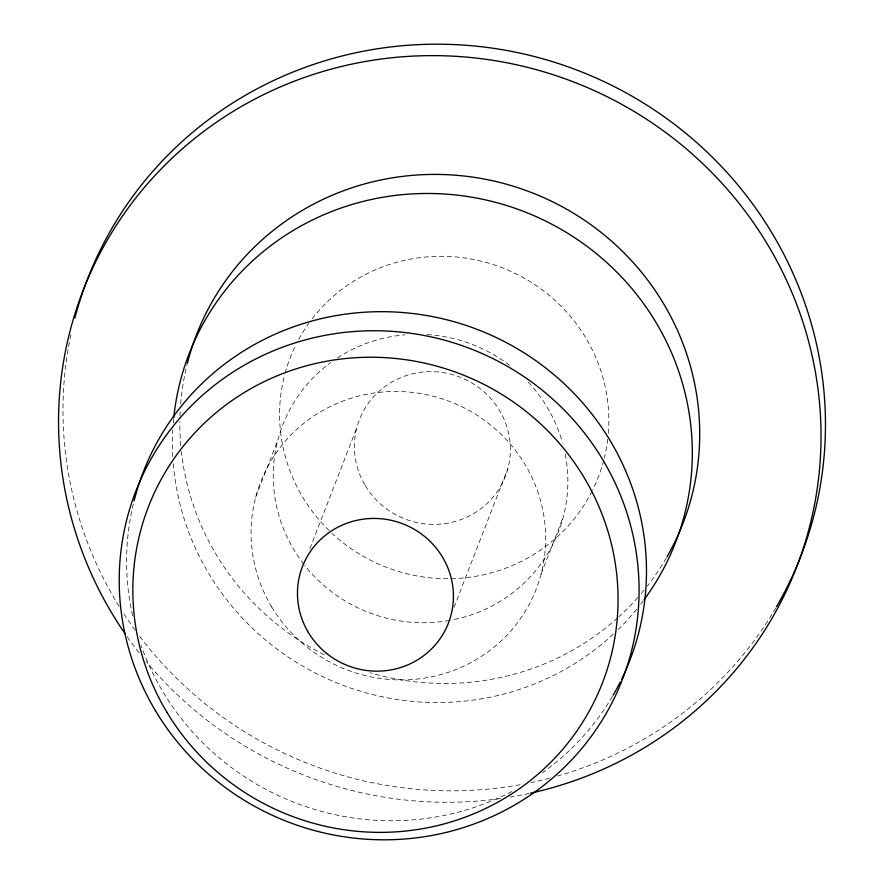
<?xml version="1.0" encoding="UTF-8"?>
<svg xmlns="http://www.w3.org/2000/svg" width="884" height="884" viewBox="0 0 884 884"><rect width="100%" height="100%" fill="white"/><g stroke="black" fill="none" stroke-linecap="round" stroke-linejoin="round"><path stroke-width="0.66" stroke-dasharray="4.42 3.31" d="M255.675 497.272L277.863 440.077M309.897 548.699L356.838 427.657M453.989 607.43L507.935 468.354M541.074 574.147L563.252 516.952M565.23 454.122A147.838 143.683 21.2 0 1 450.951 620.192M449.602 620.435A147.838 143.683 21.2 0 1 304.715 565.406M303.864 564.323A147.838 143.683 21.2 0 1 330.671 362.573M337.39 357.932A147.838 143.683 21.2 0 1 405.181 334.804M427.116 334.572A147.838 143.683 21.2 0 1 510.013 365.622M528.312 382.219A147.838 143.683 21.2 0 1 562.401 442.287M612.424 696.382A260.879 253.564 21.2 0 1 542.102 773.014M511.847 791.523A260.879 253.564 21.2 0 1 141.208 645.718M132.567 615.618A260.879 253.564 21.2 0 1 133.418 503.593M643.265 600.755A260.879 253.564 21.2 0 1 639.95 605.098M636.546 609.363A260.879 253.564 21.2 0 1 618.247 629.419M613.363 634.082A260.879 253.564 21.2 0 1 340.793 684.459A260.879 253.564 21.2 0 1 173.286 463.592M172.822 456.796A260.879 253.564 21.2 0 1 172.811 429.757M173.264 422.961A260.879 253.564 21.2 0 1 173.64 418.883M592.203 490.907A165.231 160.59 21.2 0 1 332.019 533.35M329.124 530.588A165.231 160.59 21.2 0 1 284.736 374.551M285.079 373.247A165.231 160.59 21.2 0 1 295.632 345.324M298.748 339.312A165.231 160.59 21.2 0 1 308.814 323.29M312.074 318.903A165.231 160.59 21.2 0 1 502.245 267.764A165.231 160.59 21.2 0 1 608.303 433.701M607.75 439.138A165.231 160.59 21.2 0 1 604.369 457.857M603.706 460.465A165.231 160.59 21.2 0 1 592.81 489.692M666.337 557.959A260.879 253.564 21.2 0 1 647.353 586.037M643.939 590.302A260.879 253.564 21.2 0 1 641.32 593.451M637.751 597.573A260.879 253.564 21.2 0 1 618.767 616.855M617.75 617.772A260.879 253.564 21.2 0 1 370.12 672.812M324.317 654.779A260.879 253.564 21.2 0 1 181.342 451.326M180.8 445.879A260.879 253.564 21.2 0 1 179.861 421.535M179.971 416.121A260.879 253.564 21.2 0 1 180.281 409.336M180.667 403.9A260.879 253.564 21.2 0 1 186.966 365.015M529.262 793.445A382.628 371.899 21.2 0 1 510.278 797.081M500.675 798.55A382.628 371.899 21.2 0 1 146.07 661.398M139.086 652.757A382.628 371.899 21.2 0 1 126.71 636.06M775.821 607.905A382.628 371.899 21.2 0 1 557.572 776.008M549.66 778.174A382.628 371.899 21.2 0 1 531.008 782.583M520.179 784.705A382.628 371.899 21.2 0 1 139.296 635.817M135.164 630.248A382.628 371.899 21.2 0 1 122.699 612.037M119.053 606.247A382.628 371.899 21.2 0 1 71.372 332.594M271.642 606.833A147.838 143.683 21.2 0 0 526.754 608.811A147.838 143.683 21.2 0 0 396.717 391.468A147.838 143.683 21.2 0 0 271.642 606.833M365.291 485.659A78.267 76.068 21.2 0 0 500.355 486.719A78.267 76.068 21.2 0 0 431.514 371.656A78.267 76.068 21.2 0 0 365.291 485.659"/><path stroke-width="1.33" d="M620.303 681.895A260.879 253.564 21.2 0 1 613.098 695.222M134.059 500.974A260.879 253.564 21.2 0 1 473.437 327.997A260.879 253.564 21.2 0 1 621.529 679.42M173.772 417.524A260.879 253.564 21.2 0 1 523.947 211.552A260.879 253.564 21.2 0 1 644.082 599.661M187.297 363.711A260.879 253.564 21.2 0 1 534.621 193.784A260.879 253.564 21.2 0 1 667.022 556.776M125.13 633.795A382.628 371.899 21.2 0 1 263.675 94.599A382.628 371.899 21.2 0 1 796.539 304.03A382.628 371.899 21.2 0 1 530.61 793.158M74.886 318.019A382.628 371.899 21.2 0 1 586.147 73.748A382.628 371.899 21.2 0 1 776.506 606.733M155.507 710.78A260.879 253.564 21.2 0 0 605.706 714.283A260.879 253.564 21.2 0 0 376.23 330.749A260.879 253.564 21.2 0 0 155.507 710.78M308.361 632.458A78.267 76.068 21.2 0 0 443.414 633.508A78.267 76.068 21.2 0 0 374.573 518.444A78.267 76.068 21.2 0 0 308.361 632.458M166.722 711.951A243.487 236.658 21.2 0 0 586.899 715.222A243.487 236.658 21.2 0 0 372.728 357.247A243.487 236.658 21.2 0 0 166.722 711.951"/></g></svg>
